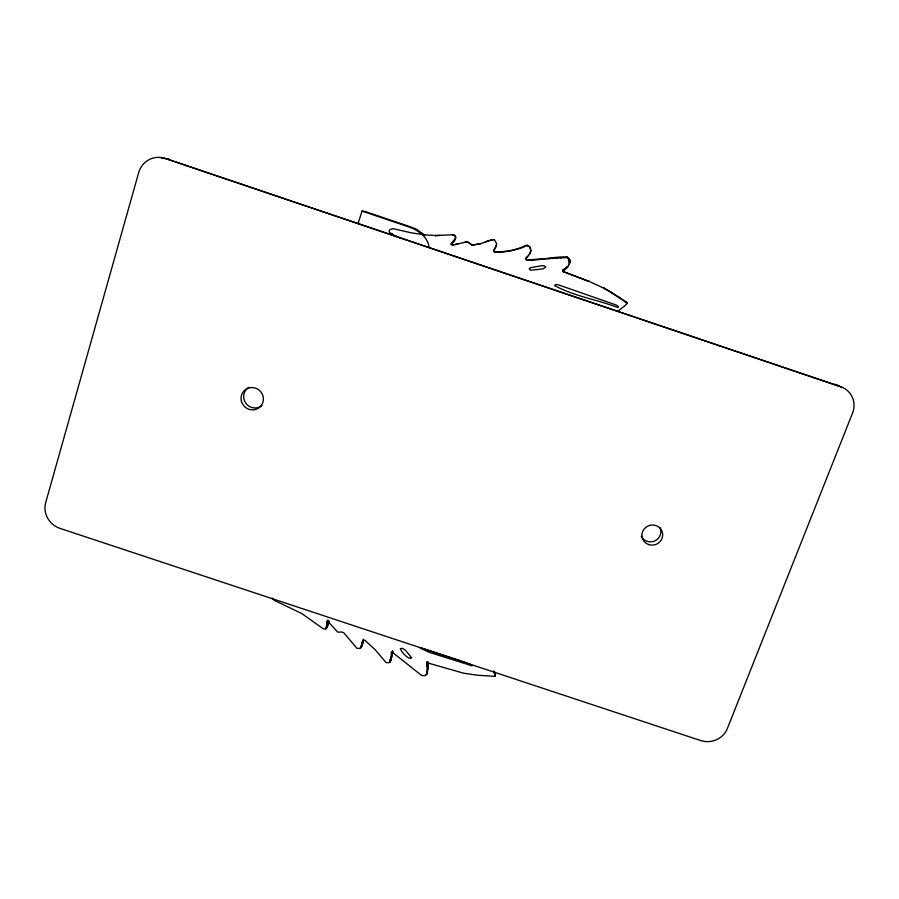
<?xml version="1.0" encoding="UTF-8"?>
<svg xmlns="http://www.w3.org/2000/svg" width="899" height="899" viewBox="0 0 899 899"><rect width="100%" height="100%" fill="white"/><g stroke="black" fill="none" stroke-linecap="round" stroke-linejoin="round"><path stroke-width="1.35" d="M450.905 244.123L451.703 244.528C449.163 243.415 460.648 236.561 452.691 234.751C458.602 235.414 454.815 242.224 451.422 243.685C451.635 246.112 455.658 244.674 451.826 244.595M496.506 243.764L496.529 244.798M391.346 656.675L392.773 651.561M493.596 250.72L494.349 252.147L496.686 252.383L510.452 250.697L520.521 248.326L527.264 245.472L530.017 247.09L530.949 250.192L529.781 253.844L526.106 258.451L526.488 259.878L567.73 257.496L569.674 259.766L570.022 262.632L567.73 266.891L563.83 270.543L563.808 271.801L589.193 281.499L563.291 271.588M625.412 302.502C631.424 302.143 619.816 309.065 618.287 311.11M272.049 598.217L274.453 600.431L301.862 613.59L323.348 628.828L325.326 628.963L326.876 627.738L326.64 622.333L327.966 621.467L337.799 632.199L342.013 631.997L343.868 632.84L356.97 648.348L359.151 648.494L361.117 647.381L362.78 640.414L364.724 640.122L375.052 649.617L386.121 662.642L388.941 662.687L390.548 661.068L391.604 657.315L391.155 652.449L391.897 651.91L421.519 675.385L424.789 675.79L427.07 673.699L427.778 661.799L428.351 665.631L427.407 669.283M329.169 621.771L327.629 624.153M427.227 673.295L428.351 665.631M426.407 674.812L426.924 672.047M427.385 668.373L428.115 663.271M426.677 674.452L428.317 664.766M530.556 252.203L530.916 250.619M427.036 666.878L426.935 661.889M426.733 665.597L427.295 661.799M361.859 643.145L363.556 640.29L361.533 646.797M487.921 240.999C478.403 244.843 493.663 238.246 494.135 239.831M390.076 661.844L390.953 658.079M390.177 661.698L392.739 650.775M390.863 660.405L392.751 652.337M389.582 662.338L390.166 659.821M389.716 662.226L390.885 657.203M391.481 654.944L392.335 651.236M496.338 245.652L496.091 246.36L496.372 245.045M526.432 257.844C520.588 265.104 561.628 253.709 568.471 258.024M361.634 646.595L363.466 640.785M360.555 647.876L363.454 639.144M360.949 647.55L362.915 642.156M358.319 222.828L362.016 211.085L365.556 211.625L410.697 226.896L416.574 229.324L424.508 234.965M326.067 628.592L329.146 621.119M326.225 628.48L329.18 621.524M326.876 627.738L329.113 622.254M326.944 624.513L328.371 621.063M325.517 628.884L326.281 626.637M327.079 624.906L328.506 621.456M325.887 628.704L328.607 621.861M326.697 623.659L328.124 620.209M326.798 624.086L328.236 620.636M326.618 623.221L327.562 620.265M493.697 250.349L493.742 251.518M495.798 247.045L493.776 250.518L496.012 246.169M465.221 242.011L467.705 241.955L472.144 245.247L480.291 243.651L472.368 245.079L467.177 241.674L455.422 244.539L457.726 243.966M528.668 254.484L528.432 255.664M526.117 257.328L527.084 257.047M493.776 251.405C504.013 253.372 516.363 250.057 525.87 245.315C528.241 244.933 530.489 247.18 530.432 249.529M467.098 241.809L466.783 241.831M487.887 241.134L492.101 239.707M480.167 243.82L484.303 242.393M453.478 244.955L455.849 244.359M494.888 676.34L477.785 675.25L463.738 673.239L427.362 662.833L426.564 664.406M440.566 235.414L435.06 235.583L453.152 234.695M399.471 237.662L390.514 233.83L389.177 231.571L389.694 229.605L393.166 228.694L411.832 232.931L425.025 234.841L422.305 234.414M493.618 239.696L492.472 239.662M391.661 234.47L392.627 234.336M391.177 234.268L392.391 234.223M390.728 233.987L391.953 233.954M390.514 233.83L391.75 233.796M390.312 233.65L391.548 233.605M390.121 233.448L391.357 233.414M424.204 234.897L435.745 235.527M165.843 158.651L839.655 386.368A21.587 20.497 -33.4 0 1 852.185 414.001L727.448 728.302A20.812 19.52 -9.6 0 1 700.355 740.45L60.402 528.522A21.059 19.8 39.1 0 1 45.77 502.327L138.547 173.114A22.34 21.284 64.4 0 1 165.843 158.651L839.655 386.368M461.142 660.934L420.99 647.831L420.26 648.224L429.542 652.427L472.054 665.799L470.458 664.417L462.468 661.383M362.016 211.085L408.438 226.784C417.844 229.93 427.834 236.763 429.093 247.36M566.482 257.092L567.977 257.608M566.336 257.069L568.123 257.71M566.033 257.069L567.134 257.395M568.73 258.305L568.022 258.305M568.269 258.654L569.247 259.002M568.494 259.024L569.472 259.373M563.302 257.215L564.224 257.552M569.674 259.766L568.685 259.406L570.09 260.879M568.921 259.946L569.91 260.317M569.134 260.699L570.123 261.07M569.168 260.879L570.157 261.261M560.066 257.474L560.942 257.811M569.191 261.07L570.18 261.452M569.191 261.261L570.18 261.643M569.179 261.44L570.168 261.823M527.207 245.36L528.376 245.798M569.157 261.71L570.146 262.092M569.101 261.969L570.09 262.362M569.033 262.238L570.022 262.632M587.968 280.881L604.971 288.68L627.008 302.749M556.425 257.833L557.256 258.17M568.325 264.003L569.303 264.418M566.775 266.441L567.73 266.891M548.132 258.597L548.862 258.946M565.774 267.531L566.718 267.981M564.718 268.408L565.651 268.88M604.971 288.68L603.555 287.961L612.433 292.95M610.927 292.186L619.939 297.783M563.673 269.228L564.583 269.711M626.906 302.615L618.343 296.962M578.978 277.6L580.091 278.184M625.356 301.918L627.12 303.064L625.446 302.289M563.021 269.914L563.931 270.408M562.92 270.048L563.83 270.543M562.83 270.194L563.74 270.689M571.573 274.892L572.596 275.442M566.73 273.015L567.685 273.543M562.774 271.127L563.718 271.689M562.853 271.24L563.909 271.903M563.055 271.442L564.212 272.094M530.084 253.316L529.59 253.035L529.781 253.844M538.018 259.26L538.625 259.609M494.562 239.943L496.574 243.595M525.994 258.743L525.51 258.732M526.016 259.418L526.488 259.878M493.708 670.89L495.034 676.127M494.989 672.227L495.001 676.273L494.877 672.43M834.89 384.244A21.284 20.227 -33.5 0 1 841.621 387.649M161.809 158.404A22.026 21.003 64.6 0 1 170.316 159.651M659.945 527.522A10.316 9.934 -15.8 0 1 654.955 540.838A10.316 9.934 -15.8 0 1 641.302 536.287M261.879 405.561A11.226 10.889 43.5 0 1 245.685 403.067A11.226 10.889 43.5 0 1 249.09 387.244M411.551 657.72C409.023 660.754 401.246 651.708 400.291 648.73C404.056 646.37 409.303 655.517 411.551 657.72M529.309 268.812L530.455 270.194L536.568 269.678L543.378 268.756L545.738 267.059L544.434 265.947L541.883 265.688L530.444 267.688L529.309 268.812M554.784 285.601C573.618 296.086 597.723 299.772 618.096 307.627L618.467 306.593L616.208 305.031L558.212 284.769L555.762 284.466L554.784 285.601M648.741 544.592A10.417 10.035 -15.7 0 0 662.552 533.152A10.417 10.035 -15.7 0 0 645.651 527.477A10.417 10.035 -15.7 0 0 648.741 544.592M241.415 401.325A11.35 11.002 43.4 0 0 260.171 406.786A11.35 11.002 43.4 0 0 255.024 387.986A11.35 11.002 43.4 0 0 241.415 401.325"/></g></svg>
